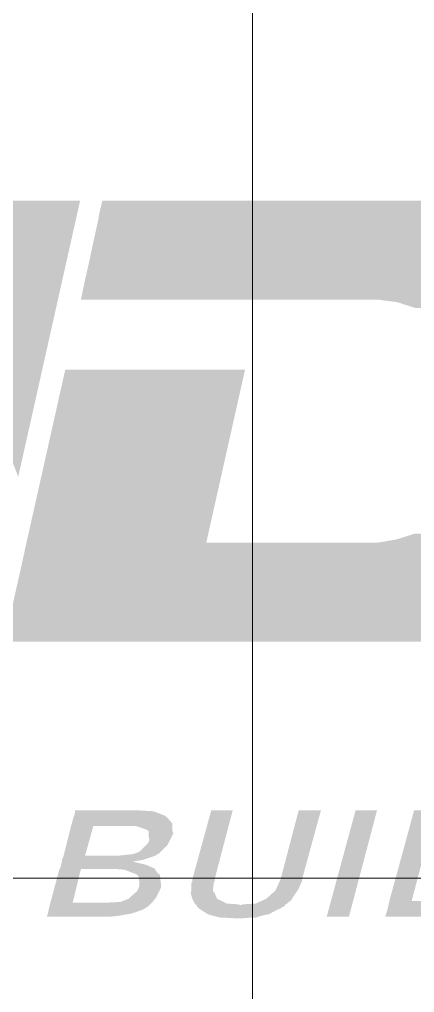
# Model space of a CAD drawing. Header units: millimetres. Extents: x 0 to 216, y 0 to 279.
# Drawn here: x 80.38 to 90.52, y 25 to 50 of the extents above; entities that cross this region are included whole.
import ezdxf

# ---------------------------------------------------------------- set-up
doc = ezdxf.new("R2010")
doc.units = ezdxf.units.MM
doc.layers.add('C00-00-00', color=7, linetype='Continuous')
doc.layers.add('C5A-5A-5A', color=7, linetype='Continuous', true_color=0x5a5a5a)

msp = doc.modelspace()

# ---------------------------------------------------------------- hatches: boundary and pattern name
at = {"layer": 'C00-00-00'}
h = msp.add_hatch(color=256, dxfattribs=at)
h.dxf.hatch_style = 2
h.paths.add_polyline_path([(82.4865, 45.254333), (93.747167, 45.085), (82.444167, 45.085)])
h = msp.add_hatch(color=256, dxfattribs=at)
h.dxf.hatch_style = 2
h.paths.add_polyline_path([(82.507667, 45.339), (93.218, 45.254333), (82.4865, 45.254333)])
h = msp.add_hatch(color=256, dxfattribs=at)
h.dxf.hatch_style = 2
h.paths.add_polyline_path([(82.4865, 45.254333), (93.218, 45.254333), (93.747167, 45.085)])
h = msp.add_hatch(color=256, dxfattribs=at)
h.dxf.hatch_style = 2
h.paths.add_polyline_path([(82.507667, 45.339), (92.667667, 45.339), (93.218, 45.254333)])
h = msp.add_hatch(color=256, dxfattribs=at)
h.dxf.hatch_style = 2
h.paths.add_polyline_path([(82.444167, 45.085), (94.255167, 44.852167), (82.401833, 44.852167)])
h = msp.add_hatch(color=256, dxfattribs=at)
h.dxf.hatch_style = 2
h.paths.add_polyline_path([(82.444167, 45.085), (93.747167, 45.085), (94.255167, 44.852167)])
h = msp.add_hatch(color=256, dxfattribs=at)
h.dxf.hatch_style = 2
h.paths.add_polyline_path([(82.401833, 44.852167), (94.720833, 44.555833), (82.338333, 44.555833)])
h = msp.add_hatch(color=256, dxfattribs=at)
h.dxf.hatch_style = 2
h.paths.add_polyline_path([(82.401833, 44.852167), (94.255167, 44.852167), (94.720833, 44.555833)])
h = msp.add_hatch(color=256, dxfattribs=at)
h.dxf.hatch_style = 2
h.paths.add_polyline_path([(82.338333, 44.555833), (95.144167, 44.174833), (82.253667, 44.174833)])
h = msp.add_hatch(color=256, dxfattribs=at)
h.dxf.hatch_style = 2
h.paths.add_polyline_path([(82.338333, 44.555833), (94.720833, 44.555833), (95.144167, 44.174833)])
h = msp.add_hatch(color=256, dxfattribs=at)
h.dxf.hatch_style = 2
h.paths.add_polyline_path([(82.253667, 44.174833), (95.504, 43.772667), (82.169, 43.772667)])
h = msp.add_hatch(color=256, dxfattribs=at)
h.dxf.hatch_style = 2
h.paths.add_polyline_path([(82.253667, 44.174833), (95.144167, 44.174833), (95.504, 43.772667)])
h = msp.add_hatch(color=256, dxfattribs=at)
h.dxf.hatch_style = 2
h.paths.add_polyline_path([(82.169, 43.772667), (95.8215, 43.307), (82.063167, 43.307)])
h = msp.add_hatch(color=256, dxfattribs=at)
h.dxf.hatch_style = 2
h.paths.add_polyline_path([(82.169, 43.772667), (95.504, 43.772667), (95.8215, 43.307)])
h = msp.add_hatch(color=256, dxfattribs=at)
h.dxf.hatch_style = 2
h.paths.add_polyline_path([(82.063167, 43.307), (96.0755, 42.799), (81.957333, 42.799)])
h = msp.add_hatch(color=256, dxfattribs=at)
h.dxf.hatch_style = 2
h.paths.add_polyline_path([(82.063167, 43.307), (95.8215, 43.307), (96.0755, 42.799)])
h = msp.add_hatch(color=256, dxfattribs=at)
h.dxf.hatch_style = 2
h.paths.add_polyline_path([(81.957333, 42.799), (96.0755, 42.799)])
h = msp.add_hatch(color=256, dxfattribs=at)
h.dxf.hatch_style = 2
h.paths.add_polyline_path([(81.957333, 42.799), (96.0755, 42.799)])
h = msp.add_hatch(color=256, dxfattribs=at)
h.dxf.hatch_style = 2
h.paths.add_polyline_path([(89.577333, 42.799), (96.096667, 42.7355), (90.064167, 42.7355)])
h = msp.add_hatch(color=256, dxfattribs=at)
h.dxf.hatch_style = 2
h.paths.add_polyline_path([(89.577333, 42.799), (96.0755, 42.799), (96.096667, 42.7355)])
h = msp.add_hatch(color=256, dxfattribs=at)
h.dxf.hatch_style = 2
h.paths.add_polyline_path([(90.064167, 42.7355), (96.139, 42.587333), (90.529833, 42.587333)])
h = msp.add_hatch(color=256, dxfattribs=at)
h.dxf.hatch_style = 2
h.paths.add_polyline_path([(90.064167, 42.7355), (96.096667, 42.7355), (96.139, 42.587333)])
h = msp.add_hatch(color=256, dxfattribs=at)
h.dxf.hatch_style = 2
h.paths.add_polyline_path([(81.555167, 40.999833), (85.174667, 36.554833), (80.560333, 36.554833)])
h = msp.add_hatch(color=256, dxfattribs=at)
h.dxf.hatch_style = 2
h.paths.add_polyline_path([(81.555167, 40.999833), (86.1695, 40.999833), (85.174667, 36.554833)])
h = msp.add_hatch(color=256, dxfattribs=at)
h.dxf.hatch_style = 2
h.paths.add_polyline_path([(90.529833, 36.787667), (95.419333, 36.6395), (90.064167, 36.6395)])
h = msp.add_hatch(color=256, dxfattribs=at)
h.dxf.hatch_style = 2
h.paths.add_polyline_path([(80.560333, 36.554833), (95.25, 36.364333), (80.518, 36.364333)])
h = msp.add_hatch(color=256, dxfattribs=at)
h.dxf.hatch_style = 2
h.paths.add_polyline_path([(80.560333, 36.554833), (95.377, 36.554833), (95.25, 36.364333)])
h = msp.add_hatch(color=256, dxfattribs=at)
h.dxf.hatch_style = 2
h.paths.add_polyline_path([(90.064167, 36.6395), (95.377, 36.554833), (89.577333, 36.554833)])
h = msp.add_hatch(color=256, dxfattribs=at)
h.dxf.hatch_style = 2
h.paths.add_polyline_path([(90.064167, 36.6395), (95.419333, 36.6395), (95.377, 36.554833)])
h = msp.add_hatch(color=256, dxfattribs=at)
h.dxf.hatch_style = 2
h.paths.add_polyline_path([(80.518, 36.364333), (94.869, 35.8775), (80.412167, 35.8775)])
h = msp.add_hatch(color=256, dxfattribs=at)
h.dxf.hatch_style = 2
h.paths.add_polyline_path([(80.518, 36.364333), (95.25, 36.364333), (94.869, 35.8775)])
h = msp.add_hatch(color=256, dxfattribs=at)
h.dxf.hatch_style = 2
h.paths.add_polyline_path([(80.412167, 35.8775), (94.4245, 35.411833), (80.306333, 35.411833)])
h = msp.add_hatch(color=256, dxfattribs=at)
h.dxf.hatch_style = 2
h.paths.add_polyline_path([(80.412167, 35.8775), (94.869, 35.8775), (94.4245, 35.411833)])
h = msp.add_hatch(color=256, dxfattribs=at)
h.dxf.hatch_style = 2
h.paths.add_polyline_path([(80.306333, 35.411833), (93.937667, 35.030833), (80.221667, 35.030833)])
h = msp.add_hatch(color=256, dxfattribs=at)
h.dxf.hatch_style = 2
h.paths.add_polyline_path([(80.306333, 35.411833), (94.4245, 35.411833), (93.937667, 35.030833)])
h = msp.add_hatch(color=256, dxfattribs=at)
h.dxf.hatch_style = 2
h.paths.add_polyline_path([(80.221667, 35.030833), (93.387333, 34.692167), (80.137, 34.692167)])
h = msp.add_hatch(color=256, dxfattribs=at)
h.dxf.hatch_style = 2
h.paths.add_polyline_path([(80.221667, 35.030833), (93.937667, 35.030833), (93.387333, 34.692167)])
h = msp.add_hatch(color=256, dxfattribs=at)
h.dxf.hatch_style = 2
h.paths.add_polyline_path([(80.137, 34.692167), (92.815833, 34.417), (80.0735, 34.417)])
h = msp.add_hatch(color=256, dxfattribs=at)
h.dxf.hatch_style = 2
h.paths.add_polyline_path([(80.137, 34.692167), (93.387333, 34.692167), (92.815833, 34.417)])
h = msp.add_hatch(color=256, dxfattribs=at)
h.dxf.hatch_style = 2
h.paths.add_polyline_path([(80.0735, 34.417), (92.202, 34.205333), (80.031167, 34.205333)])
h = msp.add_hatch(color=256, dxfattribs=at)
h.dxf.hatch_style = 2
h.paths.add_polyline_path([(80.0735, 34.417), (92.815833, 34.417), (92.202, 34.205333)])
h = msp.add_hatch(color=256, dxfattribs=at)
h.dxf.hatch_style = 2
h.paths.add_polyline_path([(80.01, 34.078333), (90.953167, 34.014833), (79.988833, 34.014833)])
h = msp.add_hatch(color=256, dxfattribs=at)
h.dxf.hatch_style = 2
h.paths.add_polyline_path([(80.031167, 34.205333), (91.588167, 34.078333), (80.01, 34.078333)])
h = msp.add_hatch(color=256, dxfattribs=at)
h.dxf.hatch_style = 2
h.paths.add_polyline_path([(80.01, 34.078333), (91.588167, 34.078333), (90.953167, 34.014833)])
h = msp.add_hatch(color=256, dxfattribs=at)
h.dxf.hatch_style = 2
h.paths.add_polyline_path([(80.031167, 34.205333), (92.202, 34.205333), (91.588167, 34.078333)])
h = msp.add_hatch(color=256, dxfattribs=at)
h.dxf.hatch_style = 2
h.paths.add_polyline_path([(81.766833, 29.506333), (84.306833, 29.337), (81.7245, 29.337)])
h = msp.add_hatch(color=256, dxfattribs=at)
h.dxf.hatch_style = 2
h.paths.add_polyline_path([(81.788, 29.548667), (84.158667, 29.506333), (81.766833, 29.506333)])
h = msp.add_hatch(color=256, dxfattribs=at)
h.dxf.hatch_style = 2
h.paths.add_polyline_path([(81.766833, 29.506333), (84.158667, 29.506333), (84.306833, 29.337)])
h = msp.add_hatch(color=256, dxfattribs=at)
h.dxf.hatch_style = 2
h.paths.add_polyline_path([(81.809167, 29.6545), (84.095167, 29.548667), (81.788, 29.548667)])
h = msp.add_hatch(color=256, dxfattribs=at)
h.dxf.hatch_style = 2
h.paths.add_polyline_path([(81.788, 29.548667), (84.095167, 29.548667), (84.158667, 29.506333)])
h = msp.add_hatch(color=256, dxfattribs=at)
h.dxf.hatch_style = 2
h.paths.add_polyline_path([(81.809167, 29.675667), (83.82, 29.6545), (81.809167, 29.6545)])
h = msp.add_hatch(color=256, dxfattribs=at)
h.dxf.hatch_style = 2
h.paths.add_polyline_path([(81.809167, 29.675667), (83.460167, 29.675667), (83.82, 29.6545)])
h = msp.add_hatch(color=256, dxfattribs=at)
h.dxf.hatch_style = 2
h.paths.add_polyline_path([(81.809167, 29.6545), (83.82, 29.6545), (84.095167, 29.548667)])
h = msp.add_hatch(color=256, dxfattribs=at)
h.dxf.hatch_style = 2
h.paths.add_polyline_path([(85.301667, 29.675667), (85.386333, 27.897667), (84.814833, 27.897667)])
h = msp.add_hatch(color=256, dxfattribs=at)
h.dxf.hatch_style = 2
h.paths.add_polyline_path([(85.301667, 29.675667), (85.852, 29.675667), (85.386333, 27.897667)])
h = msp.add_hatch(color=256, dxfattribs=at)
h.dxf.hatch_style = 2
h.paths.add_polyline_path([(87.545333, 29.675667), (87.63, 27.897667), (87.079667, 27.897667)])
h = msp.add_hatch(color=256, dxfattribs=at)
h.dxf.hatch_style = 2
h.paths.add_polyline_path([(87.545333, 29.675667), (88.116833, 29.675667), (87.63, 27.897667)])
h = msp.add_hatch(color=256, dxfattribs=at)
h.dxf.hatch_style = 2
h.paths.add_polyline_path([(89.005833, 29.675667), (88.8365, 26.945167), (88.265, 26.945167)])
h = msp.add_hatch(color=256, dxfattribs=at)
h.dxf.hatch_style = 2
h.paths.add_polyline_path([(89.005833, 29.675667), (89.556167, 29.675667), (88.8365, 26.945167)])
h = msp.add_hatch(color=256, dxfattribs=at)
h.dxf.hatch_style = 2
h.paths.add_polyline_path([(90.508667, 29.675667), (90.445167, 27.347333), (89.873667, 27.347333)])
h = msp.add_hatch(color=256, dxfattribs=at)
h.dxf.hatch_style = 2
h.paths.add_polyline_path([(90.508667, 29.675667), (91.059, 29.675667), (90.445167, 27.347333)])
h = msp.add_hatch(color=256, dxfattribs=at)
h.dxf.hatch_style = 2
h.paths.add_polyline_path([(81.703333, 29.2735), (82.063167, 28.5115), (81.512833, 28.5115)])
h = msp.add_hatch(color=256, dxfattribs=at)
h.dxf.hatch_style = 2
h.paths.add_polyline_path([(81.7245, 29.337), (84.306833, 29.2735), (81.703333, 29.2735)])
h = msp.add_hatch(color=256, dxfattribs=at)
h.dxf.hatch_style = 2
h.paths.add_polyline_path([(81.703333, 29.2735), (82.274833, 29.2735), (82.063167, 28.5115)])
h = msp.add_hatch(color=256, dxfattribs=at)
h.dxf.hatch_style = 2
h.paths.add_polyline_path([(81.7245, 29.337), (84.306833, 29.337), (84.306833, 29.2735)])
h = msp.add_hatch(color=256, dxfattribs=at)
h.dxf.hatch_style = 2
h.paths.add_polyline_path([(83.142667, 29.2735), (84.306833, 29.2735), (83.3755, 29.2735)])
h = msp.add_hatch(color=256, dxfattribs=at)
h.dxf.hatch_style = 2
h.paths.add_polyline_path([(83.142667, 29.2735), (84.306833, 29.2735)])
h = msp.add_hatch(color=256, dxfattribs=at)
h.dxf.hatch_style = 2
h.paths.add_polyline_path([(83.3755, 29.2735), (84.306833, 29.188833), (83.6295, 29.188833)])
h = msp.add_hatch(color=256, dxfattribs=at)
h.dxf.hatch_style = 2
h.paths.add_polyline_path([(83.3755, 29.2735), (84.306833, 29.2735), (84.306833, 29.188833)])
h = msp.add_hatch(color=256, dxfattribs=at)
h.dxf.hatch_style = 2
h.paths.add_polyline_path([(83.6295, 29.188833), (84.306833, 29.1465), (83.693, 29.1465)])
h = msp.add_hatch(color=256, dxfattribs=at)
h.dxf.hatch_style = 2
h.paths.add_polyline_path([(83.6295, 29.188833), (84.306833, 29.188833), (84.306833, 29.1465)])
h = msp.add_hatch(color=256, dxfattribs=at)
h.dxf.hatch_style = 2
h.paths.add_polyline_path([(83.693, 29.1465), (84.328, 29.083), (83.693, 29.083)])
h = msp.add_hatch(color=256, dxfattribs=at)
h.dxf.hatch_style = 2
h.paths.add_polyline_path([(83.693, 29.1465), (84.306833, 29.1465), (84.328, 29.083)])
h = msp.add_hatch(color=256, dxfattribs=at)
h.dxf.hatch_style = 2
h.paths.add_polyline_path([(83.693, 29.083), (84.306833, 29.040667), (83.693, 29.040667)])
h = msp.add_hatch(color=256, dxfattribs=at)
h.dxf.hatch_style = 2
h.paths.add_polyline_path([(83.693, 29.083), (84.328, 29.083), (84.306833, 29.040667)])
h = msp.add_hatch(color=256, dxfattribs=at)
h.dxf.hatch_style = 2
h.paths.add_polyline_path([(83.693, 29.040667), (84.243333, 28.913667), (83.714167, 28.913667)])
h = msp.add_hatch(color=256, dxfattribs=at)
h.dxf.hatch_style = 2
h.paths.add_polyline_path([(83.693, 29.040667), (84.306833, 29.040667), (84.243333, 28.913667)])
h = msp.add_hatch(color=256, dxfattribs=at)
h.dxf.hatch_style = 2
h.paths.add_polyline_path([(83.6295, 28.786667), (84.0105, 28.617333), (83.460167, 28.617333)])
h = msp.add_hatch(color=256, dxfattribs=at)
h.dxf.hatch_style = 2
h.paths.add_polyline_path([(83.671833, 28.829), (84.179833, 28.786667), (83.6295, 28.786667)])
h = msp.add_hatch(color=256, dxfattribs=at)
h.dxf.hatch_style = 2
h.paths.add_polyline_path([(83.6295, 28.786667), (84.179833, 28.786667), (84.0105, 28.617333)])
h = msp.add_hatch(color=256, dxfattribs=at)
h.dxf.hatch_style = 2
h.paths.add_polyline_path([(83.714167, 28.913667), (84.201, 28.829), (83.671833, 28.829)])
h = msp.add_hatch(color=256, dxfattribs=at)
h.dxf.hatch_style = 2
h.paths.add_polyline_path([(83.671833, 28.829), (84.201, 28.829), (84.179833, 28.786667)])
h = msp.add_hatch(color=256, dxfattribs=at)
h.dxf.hatch_style = 2
h.paths.add_polyline_path([(83.714167, 28.913667), (84.243333, 28.913667), (84.201, 28.829)])
h = msp.add_hatch(color=256, dxfattribs=at)
h.dxf.hatch_style = 2
h.paths.add_polyline_path([(81.512833, 28.5115), (83.544833, 28.405667), (81.4705, 28.405667)])
h = msp.add_hatch(color=256, dxfattribs=at)
h.dxf.hatch_style = 2
h.paths.add_polyline_path([(81.512833, 28.5115), (83.862333, 28.5115), (83.544833, 28.405667)])
h = msp.add_hatch(color=256, dxfattribs=at)
h.dxf.hatch_style = 2
h.paths.add_polyline_path([(83.290833, 28.553833), (83.862333, 28.5115), (82.909833, 28.5115)])
h = msp.add_hatch(color=256, dxfattribs=at)
h.dxf.hatch_style = 2
h.paths.add_polyline_path([(83.354333, 28.575), (83.925833, 28.553833), (83.290833, 28.553833)])
h = msp.add_hatch(color=256, dxfattribs=at)
h.dxf.hatch_style = 2
h.paths.add_polyline_path([(83.290833, 28.553833), (83.925833, 28.553833), (83.862333, 28.5115)])
h = msp.add_hatch(color=256, dxfattribs=at)
h.dxf.hatch_style = 2
h.paths.add_polyline_path([(83.460167, 28.617333), (83.968167, 28.575), (83.354333, 28.575)])
h = msp.add_hatch(color=256, dxfattribs=at)
h.dxf.hatch_style = 2
h.paths.add_polyline_path([(83.354333, 28.575), (83.968167, 28.575), (83.925833, 28.553833)])
h = msp.add_hatch(color=256, dxfattribs=at)
h.dxf.hatch_style = 2
h.paths.add_polyline_path([(83.460167, 28.617333), (84.0105, 28.617333), (83.968167, 28.575)])
h = msp.add_hatch(color=256, dxfattribs=at)
h.dxf.hatch_style = 2
h.paths.add_polyline_path([(81.449333, 28.278667), (83.82, 28.194), (81.428167, 28.194)])
h = msp.add_hatch(color=256, dxfattribs=at)
h.dxf.hatch_style = 2
h.paths.add_polyline_path([(81.4705, 28.363333), (83.6295, 28.278667), (81.449333, 28.278667)])
h = msp.add_hatch(color=256, dxfattribs=at)
h.dxf.hatch_style = 2
h.paths.add_polyline_path([(81.449333, 28.278667), (83.6295, 28.278667), (83.82, 28.194)])
h = msp.add_hatch(color=256, dxfattribs=at)
h.dxf.hatch_style = 2
h.paths.add_polyline_path([(81.4705, 28.405667), (83.290833, 28.363333), (81.4705, 28.363333)])
h = msp.add_hatch(color=256, dxfattribs=at)
h.dxf.hatch_style = 2
h.paths.add_polyline_path([(81.4705, 28.405667), (83.544833, 28.405667), (83.290833, 28.363333)])
h = msp.add_hatch(color=256, dxfattribs=at)
h.dxf.hatch_style = 2
h.paths.add_polyline_path([(81.4705, 28.363333), (83.290833, 28.363333), (83.6295, 28.278667)])
h = msp.add_hatch(color=256, dxfattribs=at)
h.dxf.hatch_style = 2
h.paths.add_polyline_path([(81.407, 28.172833), (81.745667, 27.305), (81.174167, 27.305)])
h = msp.add_hatch(color=256, dxfattribs=at)
h.dxf.hatch_style = 2
h.paths.add_polyline_path([(81.428167, 28.194), (83.862333, 28.172833), (81.407, 28.172833)])
h = msp.add_hatch(color=256, dxfattribs=at)
h.dxf.hatch_style = 2
h.paths.add_polyline_path([(81.407, 28.172833), (81.957333, 28.172833), (81.745667, 27.305)])
h = msp.add_hatch(color=256, dxfattribs=at)
h.dxf.hatch_style = 2
h.paths.add_polyline_path([(81.428167, 28.194), (83.82, 28.194), (83.862333, 28.172833)])
h = msp.add_hatch(color=256, dxfattribs=at)
h.dxf.hatch_style = 2
h.paths.add_polyline_path([(82.846333, 28.172833), (83.862333, 28.151667), (83.079167, 28.151667)])
h = msp.add_hatch(color=256, dxfattribs=at)
h.dxf.hatch_style = 2
h.paths.add_polyline_path([(82.846333, 28.172833), (83.862333, 28.172833), (83.862333, 28.151667)])
h = msp.add_hatch(color=256, dxfattribs=at)
h.dxf.hatch_style = 2
h.paths.add_polyline_path([(83.079167, 28.151667), (83.947, 28.045833), (83.354333, 28.045833)])
h = msp.add_hatch(color=256, dxfattribs=at)
h.dxf.hatch_style = 2
h.paths.add_polyline_path([(83.079167, 28.151667), (83.862333, 28.151667), (83.947, 28.045833)])
h = msp.add_hatch(color=256, dxfattribs=at)
h.dxf.hatch_style = 2
h.paths.add_polyline_path([(83.354333, 28.045833), (83.989333, 28.024667), (83.396667, 28.024667)])
h = msp.add_hatch(color=256, dxfattribs=at)
h.dxf.hatch_style = 2
h.paths.add_polyline_path([(83.354333, 28.045833), (83.947, 28.045833), (83.989333, 28.024667)])
h = msp.add_hatch(color=256, dxfattribs=at)
h.dxf.hatch_style = 2
h.paths.add_polyline_path([(83.396667, 28.024667), (83.989333, 27.982333), (83.439, 27.982333)])
h = msp.add_hatch(color=256, dxfattribs=at)
h.dxf.hatch_style = 2
h.paths.add_polyline_path([(83.396667, 28.024667), (83.989333, 28.024667), (83.989333, 27.982333)])
h = msp.add_hatch(color=256, dxfattribs=at)
h.dxf.hatch_style = 2
h.paths.add_polyline_path([(83.439, 27.982333), (84.0105, 27.791833), (83.460167, 27.791833)])
h = msp.add_hatch(color=256, dxfattribs=at)
h.dxf.hatch_style = 2
h.paths.add_polyline_path([(83.439, 27.982333), (83.989333, 27.982333), (84.0105, 27.791833)])
h = msp.add_hatch(color=256, dxfattribs=at)
h.dxf.hatch_style = 2
h.paths.add_polyline_path([(83.460167, 27.7495), (84.0105, 27.686), (83.439, 27.686)])
h = msp.add_hatch(color=256, dxfattribs=at)
h.dxf.hatch_style = 2
h.paths.add_polyline_path([(83.460167, 27.791833), (84.0105, 27.7495), (83.460167, 27.7495)])
h = msp.add_hatch(color=256, dxfattribs=at)
h.dxf.hatch_style = 2
h.paths.add_polyline_path([(83.460167, 27.791833), (84.0105, 27.791833), (84.0105, 27.7495)])
h = msp.add_hatch(color=256, dxfattribs=at)
h.dxf.hatch_style = 2
h.paths.add_polyline_path([(83.460167, 27.7495), (84.0105, 27.7495), (84.0105, 27.686)])
h = msp.add_hatch(color=256, dxfattribs=at)
h.dxf.hatch_style = 2
h.paths.add_polyline_path([(84.814833, 27.855333), (85.365167, 27.813), (84.793667, 27.813)])
h = msp.add_hatch(color=256, dxfattribs=at)
h.dxf.hatch_style = 2
h.paths.add_polyline_path([(84.793667, 27.813), (85.344, 27.601333), (84.793667, 27.601333)])
h = msp.add_hatch(color=256, dxfattribs=at)
h.dxf.hatch_style = 2
h.paths.add_polyline_path([(84.793667, 27.813), (85.365167, 27.813), (85.344, 27.601333)])
h = msp.add_hatch(color=256, dxfattribs=at)
h.dxf.hatch_style = 2
h.paths.add_polyline_path([(84.814833, 27.897667), (85.386333, 27.855333), (84.814833, 27.855333)])
h = msp.add_hatch(color=256, dxfattribs=at)
h.dxf.hatch_style = 2
h.paths.add_polyline_path([(84.814833, 27.897667), (85.386333, 27.897667), (85.386333, 27.855333)])
h = msp.add_hatch(color=256, dxfattribs=at)
h.dxf.hatch_style = 2
h.paths.add_polyline_path([(84.814833, 27.855333), (85.386333, 27.855333), (85.365167, 27.813)])
h = msp.add_hatch(color=256, dxfattribs=at)
h.dxf.hatch_style = 2
h.paths.add_polyline_path([(87.0585, 27.855333), (87.524167, 27.6225), (86.952667, 27.6225)])
h = msp.add_hatch(color=256, dxfattribs=at)
h.dxf.hatch_style = 2
h.paths.add_polyline_path([(87.079667, 27.897667), (87.63, 27.855333), (87.0585, 27.855333)])
h = msp.add_hatch(color=256, dxfattribs=at)
h.dxf.hatch_style = 2
h.paths.add_polyline_path([(87.0585, 27.855333), (87.63, 27.855333)])
h = msp.add_hatch(color=256, dxfattribs=at)
h.dxf.hatch_style = 2
h.paths.add_polyline_path([(87.0585, 27.855333), (87.63, 27.855333)])
h = msp.add_hatch(color=256, dxfattribs=at)
h.dxf.hatch_style = 2
h.paths.add_polyline_path([(87.0585, 27.855333), (87.63, 27.855333), (87.524167, 27.6225)])
h = msp.add_hatch(color=256, dxfattribs=at)
h.dxf.hatch_style = 2
h.paths.add_polyline_path([(87.079667, 27.897667), (87.63, 27.897667), (87.63, 27.855333)])
h = msp.add_hatch(color=256, dxfattribs=at)
h.dxf.hatch_style = 2
h.paths.add_polyline_path([(83.396667, 27.601333), (83.8835, 27.432), (83.206167, 27.432)])
h = msp.add_hatch(color=256, dxfattribs=at)
h.dxf.hatch_style = 2
h.paths.add_polyline_path([(83.439, 27.686), (83.968167, 27.601333), (83.396667, 27.601333)])
h = msp.add_hatch(color=256, dxfattribs=at)
h.dxf.hatch_style = 2
h.paths.add_polyline_path([(83.396667, 27.601333), (83.968167, 27.601333), (83.8835, 27.432)])
h = msp.add_hatch(color=256, dxfattribs=at)
h.dxf.hatch_style = 2
h.paths.add_polyline_path([(83.439, 27.686), (84.0105, 27.686), (83.968167, 27.601333)])
h = msp.add_hatch(color=256, dxfattribs=at)
h.dxf.hatch_style = 2
h.paths.add_polyline_path([(84.793667, 27.601333), (85.386333, 27.559), (84.7725, 27.559)])
h = msp.add_hatch(color=256, dxfattribs=at)
h.dxf.hatch_style = 2
h.paths.add_polyline_path([(84.7725, 27.559), (85.449833, 27.410833), (84.814833, 27.410833)])
h = msp.add_hatch(color=256, dxfattribs=at)
h.dxf.hatch_style = 2
h.paths.add_polyline_path([(84.7725, 27.559), (85.386333, 27.559), (85.449833, 27.410833)])
h = msp.add_hatch(color=256, dxfattribs=at)
h.dxf.hatch_style = 2
h.paths.add_polyline_path([(84.793667, 27.601333), (85.344, 27.601333), (85.386333, 27.559)])
h = msp.add_hatch(color=256, dxfattribs=at)
h.dxf.hatch_style = 2
h.paths.add_polyline_path([(86.9315, 27.601333), (87.376, 27.410833), (86.719833, 27.410833)])
h = msp.add_hatch(color=256, dxfattribs=at)
h.dxf.hatch_style = 2
h.paths.add_polyline_path([(86.952667, 27.6225), (87.503, 27.601333), (86.9315, 27.601333)])
h = msp.add_hatch(color=256, dxfattribs=at)
h.dxf.hatch_style = 2
h.paths.add_polyline_path([(86.9315, 27.601333), (87.503, 27.601333), (87.376, 27.410833)])
h = msp.add_hatch(color=256, dxfattribs=at)
h.dxf.hatch_style = 2
h.paths.add_polyline_path([(86.952667, 27.6225), (87.524167, 27.6225), (87.503, 27.601333)])
h = msp.add_hatch(color=256, dxfattribs=at)
h.dxf.hatch_style = 2
h.paths.add_polyline_path([(81.174167, 27.305), (83.693, 27.220333), (81.153, 27.220333)])
h = msp.add_hatch(color=256, dxfattribs=at)
h.dxf.hatch_style = 2
h.paths.add_polyline_path([(81.174167, 27.305), (83.777667, 27.305), (83.693, 27.220333)])
h = msp.add_hatch(color=256, dxfattribs=at)
h.dxf.hatch_style = 2
h.paths.add_polyline_path([(82.973333, 27.326167), (83.777667, 27.305), (82.571167, 27.305)])
h = msp.add_hatch(color=256, dxfattribs=at)
h.dxf.hatch_style = 2
h.paths.add_polyline_path([(83.185, 27.410833), (83.798833, 27.326167), (82.973333, 27.326167)])
h = msp.add_hatch(color=256, dxfattribs=at)
h.dxf.hatch_style = 2
h.paths.add_polyline_path([(82.973333, 27.326167), (83.798833, 27.326167), (83.777667, 27.305)])
h = msp.add_hatch(color=256, dxfattribs=at)
h.dxf.hatch_style = 2
h.paths.add_polyline_path([(83.206167, 27.432), (83.862333, 27.410833), (83.185, 27.410833)])
h = msp.add_hatch(color=256, dxfattribs=at)
h.dxf.hatch_style = 2
h.paths.add_polyline_path([(83.185, 27.410833), (83.862333, 27.410833), (83.798833, 27.326167)])
h = msp.add_hatch(color=256, dxfattribs=at)
h.dxf.hatch_style = 2
h.paths.add_polyline_path([(83.206167, 27.432), (83.8835, 27.432), (83.862333, 27.410833)])
h = msp.add_hatch(color=256, dxfattribs=at)
h.dxf.hatch_style = 2
h.paths.add_polyline_path([(84.814833, 27.410833), (85.619167, 27.326167), (84.857167, 27.326167)])
h = msp.add_hatch(color=256, dxfattribs=at)
h.dxf.hatch_style = 2
h.paths.add_polyline_path([(84.814833, 27.410833), (85.449833, 27.410833), (85.619167, 27.326167)])
h = msp.add_hatch(color=256, dxfattribs=at)
h.dxf.hatch_style = 2
h.paths.add_polyline_path([(84.857167, 27.326167), (85.703833, 27.283833), (84.878333, 27.283833)])
h = msp.add_hatch(color=256, dxfattribs=at)
h.dxf.hatch_style = 2
h.paths.add_polyline_path([(84.857167, 27.326167), (85.619167, 27.326167), (85.703833, 27.283833)])
h = msp.add_hatch(color=256, dxfattribs=at)
h.dxf.hatch_style = 2
h.paths.add_polyline_path([(84.878333, 27.283833), (86.000167, 27.262667), (84.8995, 27.262667)])
h = msp.add_hatch(color=256, dxfattribs=at)
h.dxf.hatch_style = 2
h.paths.add_polyline_path([(84.878333, 27.283833), (85.703833, 27.283833), (86.000167, 27.262667)])
h = msp.add_hatch(color=256, dxfattribs=at)
h.dxf.hatch_style = 2
h.paths.add_polyline_path([(84.8995, 27.262667), (86.063667, 27.2415), (84.920667, 27.2415)])
h = msp.add_hatch(color=256, dxfattribs=at)
h.dxf.hatch_style = 2
h.paths.add_polyline_path([(84.8995, 27.262667), (86.000167, 27.262667), (86.063667, 27.2415)])
h = msp.add_hatch(color=256, dxfattribs=at)
h.dxf.hatch_style = 2
h.paths.add_polyline_path([(86.106, 27.262667), (87.206667, 27.2415), (86.063667, 27.2415)])
h = msp.add_hatch(color=256, dxfattribs=at)
h.dxf.hatch_style = 2
h.paths.add_polyline_path([(86.444667, 27.283833), (87.206667, 27.262667), (86.106, 27.262667)])
h = msp.add_hatch(color=256, dxfattribs=at)
h.dxf.hatch_style = 2
h.paths.add_polyline_path([(86.106, 27.262667), (87.206667, 27.262667), (87.206667, 27.2415)])
h = msp.add_hatch(color=256, dxfattribs=at)
h.dxf.hatch_style = 2
h.paths.add_polyline_path([(86.6775, 27.389667), (87.249, 27.283833), (86.444667, 27.283833)])
h = msp.add_hatch(color=256, dxfattribs=at)
h.dxf.hatch_style = 2
h.paths.add_polyline_path([(86.444667, 27.283833), (87.249, 27.283833), (87.206667, 27.262667)])
h = msp.add_hatch(color=256, dxfattribs=at)
h.dxf.hatch_style = 2
h.paths.add_polyline_path([(86.719833, 27.410833), (87.376, 27.389667), (86.6775, 27.389667)])
h = msp.add_hatch(color=256, dxfattribs=at)
h.dxf.hatch_style = 2
h.paths.add_polyline_path([(86.6775, 27.389667), (87.376, 27.389667), (87.249, 27.283833)])
h = msp.add_hatch(color=256, dxfattribs=at)
h.dxf.hatch_style = 2
h.paths.add_polyline_path([(86.719833, 27.410833), (87.376, 27.410833), (87.376, 27.389667)])
h = msp.add_hatch(color=256, dxfattribs=at)
h.dxf.hatch_style = 2
h.paths.add_polyline_path([(89.873667, 27.347333), (91.842167, 27.156833), (89.831333, 27.156833)])
h = msp.add_hatch(color=256, dxfattribs=at)
h.dxf.hatch_style = 2
h.paths.add_polyline_path([(89.873667, 27.347333), (91.8845, 27.347333), (91.842167, 27.156833)])
h = msp.add_hatch(color=256, dxfattribs=at)
h.dxf.hatch_style = 2
h.paths.add_polyline_path([(81.110667, 27.029833), (82.909833, 26.966333), (81.0895, 26.966333)])
h = msp.add_hatch(color=256, dxfattribs=at)
h.dxf.hatch_style = 2
h.paths.add_polyline_path([(81.131833, 27.135667), (83.269667, 27.029833), (81.110667, 27.029833)])
h = msp.add_hatch(color=256, dxfattribs=at)
h.dxf.hatch_style = 2
h.paths.add_polyline_path([(81.110667, 27.029833), (83.269667, 27.029833), (82.909833, 26.966333)])
h = msp.add_hatch(color=256, dxfattribs=at)
h.dxf.hatch_style = 2
h.paths.add_polyline_path([(81.153, 27.220333), (83.566, 27.135667), (81.131833, 27.135667)])
h = msp.add_hatch(color=256, dxfattribs=at)
h.dxf.hatch_style = 2
h.paths.add_polyline_path([(81.131833, 27.135667), (83.566, 27.135667), (83.269667, 27.029833)])
h = msp.add_hatch(color=256, dxfattribs=at)
h.dxf.hatch_style = 2
h.paths.add_polyline_path([(81.153, 27.220333), (83.693, 27.220333), (83.566, 27.135667)])
h = msp.add_hatch(color=256, dxfattribs=at)
h.dxf.hatch_style = 2
h.paths.add_polyline_path([(84.920667, 27.2415), (87.143167, 27.199167), (84.941833, 27.199167)])
h = msp.add_hatch(color=256, dxfattribs=at)
h.dxf.hatch_style = 2
h.paths.add_polyline_path([(84.920667, 27.2415), (87.206667, 27.2415), (87.143167, 27.199167)])
h = msp.add_hatch(color=256, dxfattribs=at)
h.dxf.hatch_style = 2
h.paths.add_polyline_path([(84.941833, 27.199167), (87.079667, 27.156833), (84.984167, 27.156833)])
h = msp.add_hatch(color=256, dxfattribs=at)
h.dxf.hatch_style = 2
h.paths.add_polyline_path([(84.941833, 27.199167), (87.143167, 27.199167), (87.079667, 27.156833)])
h = msp.add_hatch(color=256, dxfattribs=at)
h.dxf.hatch_style = 2
h.paths.add_polyline_path([(84.984167, 27.156833), (86.973833, 27.1145), (85.047667, 27.1145)])
h = msp.add_hatch(color=256, dxfattribs=at)
h.dxf.hatch_style = 2
h.paths.add_polyline_path([(84.984167, 27.156833), (87.079667, 27.156833), (86.973833, 27.1145)])
h = msp.add_hatch(color=256, dxfattribs=at)
h.dxf.hatch_style = 2
h.paths.add_polyline_path([(85.047667, 27.1145), (86.783333, 27.008667), (85.217, 27.008667)])
h = msp.add_hatch(color=256, dxfattribs=at)
h.dxf.hatch_style = 2
h.paths.add_polyline_path([(85.047667, 27.1145), (86.973833, 27.1145), (86.783333, 27.008667)])
h = msp.add_hatch(color=256, dxfattribs=at)
h.dxf.hatch_style = 2
h.paths.add_polyline_path([(85.217, 27.008667), (86.656333, 26.9875), (85.2805, 26.9875)])
h = msp.add_hatch(color=256, dxfattribs=at)
h.dxf.hatch_style = 2
h.paths.add_polyline_path([(85.217, 27.008667), (86.783333, 27.008667), (86.656333, 26.9875)])
h = msp.add_hatch(color=256, dxfattribs=at)
h.dxf.hatch_style = 2
h.paths.add_polyline_path([(89.831333, 27.156833), (91.778667, 26.945167), (89.767833, 26.945167)])
h = msp.add_hatch(color=256, dxfattribs=at)
h.dxf.hatch_style = 2
h.paths.add_polyline_path([(89.831333, 27.156833), (91.842167, 27.156833), (91.778667, 26.945167)])
h = msp.add_hatch(color=256, dxfattribs=at)
h.dxf.hatch_style = 2
h.paths.add_polyline_path([(81.0895, 26.966333), (82.677, 26.945167), (81.0895, 26.945167)])
h = msp.add_hatch(color=256, dxfattribs=at)
h.dxf.hatch_style = 2
h.paths.add_polyline_path([(81.0895, 26.966333), (82.909833, 26.966333), (82.677, 26.945167)])
h = msp.add_hatch(color=256, dxfattribs=at)
h.dxf.hatch_style = 2
h.paths.add_polyline_path([(85.2805, 26.9875), (86.444667, 26.924), (85.5345, 26.924)])
h = msp.add_hatch(color=256, dxfattribs=at)
h.dxf.hatch_style = 2
h.paths.add_polyline_path([(85.2805, 26.9875), (86.656333, 26.9875), (86.444667, 26.924)])
h = msp.add_hatch(color=256, dxfattribs=at)
h.dxf.hatch_style = 2
h.paths.add_polyline_path([(85.5345, 26.924), (86.338833, 26.924), (85.576833, 26.924)])
h = msp.add_hatch(color=256, dxfattribs=at)
h.dxf.hatch_style = 2
h.paths.add_polyline_path([(85.5345, 26.924), (86.444667, 26.924), (86.338833, 26.924)])
h = msp.add_hatch(color=256, dxfattribs=at)
h.dxf.hatch_style = 2
h.paths.add_polyline_path([(85.576833, 26.924), (86.084833, 26.902833), (85.957833, 26.902833)])
h = msp.add_hatch(color=256, dxfattribs=at)
h.dxf.hatch_style = 2
h.paths.add_polyline_path([(85.576833, 26.924), (86.338833, 26.924), (86.084833, 26.902833)])
at = {"layer": 'C5A-5A-5A'}
h = msp.add_hatch(color=256, dxfattribs=at)
h.dxf.hatch_style = 2
h.paths.add_polyline_path([(77.597, 45.339), (81.936167, 45.339), (80.348667, 38.248167)])

# ---------------------------------------------------------------- linework, layer by layer
at = {"layer": 'C00-00-00', "lineweight": 0}
for points in [[(86.36, 0), (86.36, 279.4)], [(215.9, 27.94), (0, 27.94)]]:
    msp.add_lwpolyline(points, dxfattribs=at)

doc.saveas('drawing.dxf')
